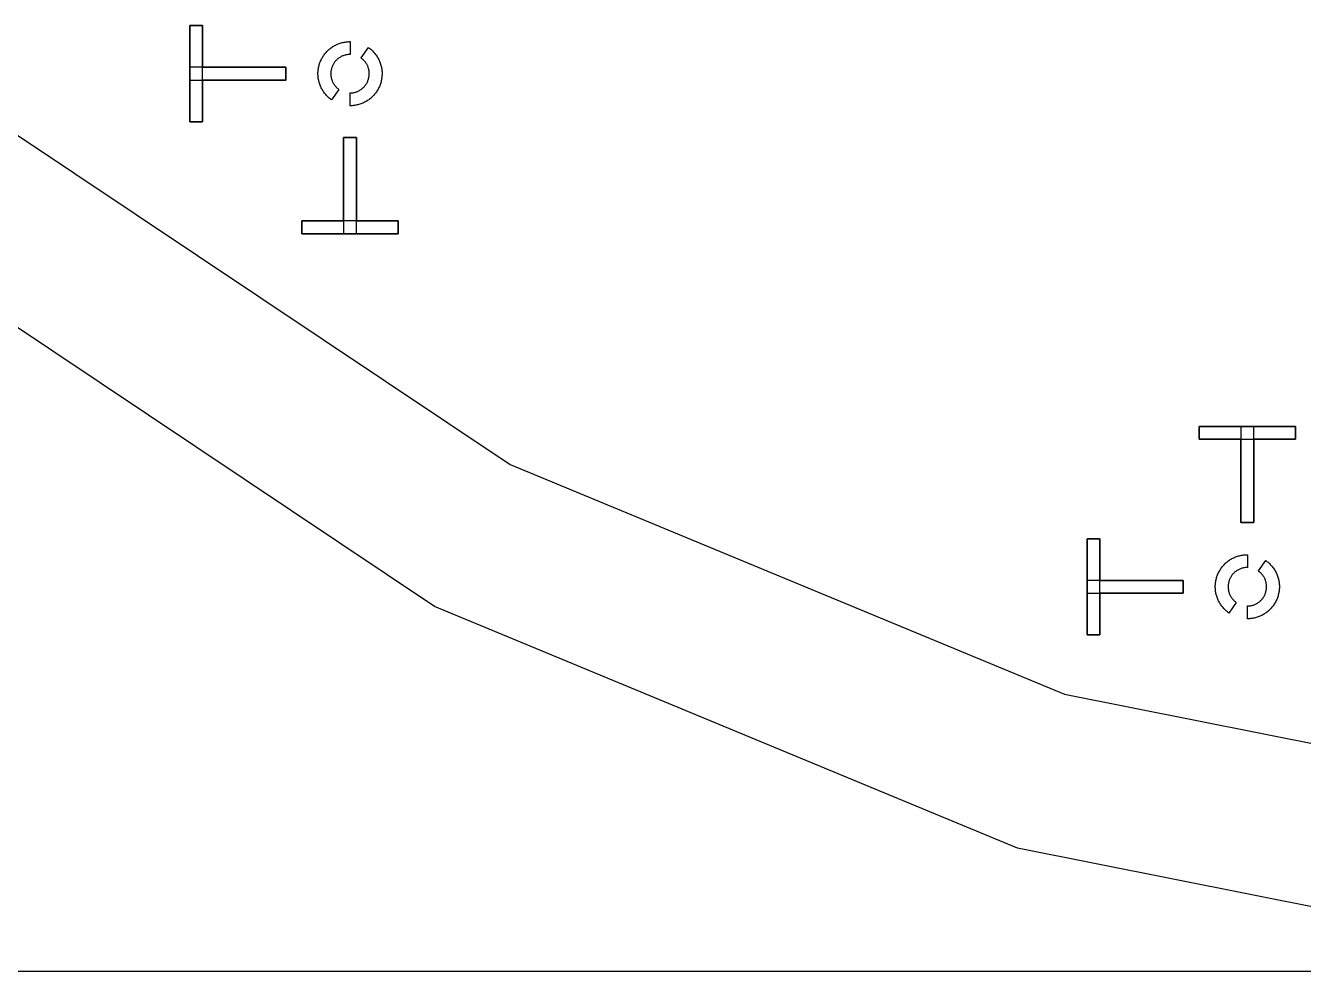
# Model space of a CAD drawing. Extents: x -17000 to 83000, y -61000 to 39000.
# Drawn here: x 2937 to 22875, y -61000 to -46251 of the extents above; entities that cross this region are included whole.
import ezdxf

# ---------------------------------------------------------------- set-up
doc = ezdxf.new("R2010")
doc.units = 0
doc.layers.add('Boundaries', color=3, linetype='CONTINUOUS')
doc.layers.add('Central Electrodes', color=2, linetype='CONTINUOUS')

# ---------------------------------------------------------------- blocks, each defined once
blk = doc.blocks.new('Half_moon_alignment1')
at = {"layer": 'Central Electrodes'}
for points in [[(-286.79, -409.58), (-299.5, -400.5), (-311.75, -391), (-324, -381), (-335.75, -370.75), (-347, -360), (-358, -349), (-368.75, -337.5), (-379.25, -326), (-389.25, -314), (-398.75, -301.5), (-408, -289), (-417, -276), (-425.25, -263), (-433.25, -249.5), (-441, -236), (-448, -222), (-454.75, -208), (-461, -193.5), (-466.75, -179), (-472.25, -164.5), (-477.25, -149.5), (-481.5, -134.5), (-485.5, -119.5), (-489, -104.25), (-492, -89), (-494.5, -73.5), (-496.75, -58), (-498.25, -42.5), (-499.25, -27), (-500, -11.25), (-500, 4.25), (-499.75, 20), (-498.75, 35.5), (-497.5, 51), (-495.5, 66.5), (-493.25, 82), (-490.5, 97.5), (-487.25, 112.75), (-483.5, 127.75), (-479.25, 143), (-474.5, 157.75), (-469.25, 172.5), (-463.75, 187), (-457.75, 201.5), (-451, 215.75), (-444.25, 229.75), (-436.75, 243.5), (-429, 257), (-420.75, 270.25), (-412, 283.25), (-403, 296), (-393.5, 308.5), (-383.75, 320.5), (-373.5, 332.5), (-363, 344), (-352, 355), (-340.75, 366), (-329.25, 376.5), (-317.25, 386.5), (-305, 396.25), (-292.5, 405.5), (-279.75, 414.5), (-266.5, 423), (-253.25, 431.25), (-239.75, 438.75), (-225.75, 446), (-211.75, 453), (-197.5, 459.25), (-183, 465.25), (-168.5, 470.75), (-153.75, 475.75), (-138.75, 480.5), (-123.75, 484.5), (-108.5, 488), (-93.25, 491.25), (-77.75, 494), (-62.25, 496.25), (-46.75, 497.75), (-31.25, 499), (-15.5, 499.75), (0, 500), (0, 300), (-12, 299.75), (-24, 299), (-36, 297.75), (-48, 296.25), (-59.75, 294), (-71.5, 291.25), (-83.25, 288.25), (-94.75, 284.75), (-106.25, 280.75), (-117.25, 276.25), (-128.25, 271.25), (-139, 265.75), (-149.75, 260), (-160, 253.75), (-170, 247.25), (-179.75, 240.25), (-189.25, 232.75), (-198.5, 225), (-207.5, 216.75), (-216, 208.25), (-224.25, 199.5), (-232, 190.25), (-239.5, 180.75), (-246.5, 171), (-253.25, 161), (-259.5, 150.75), (-265.25, 140.25), (-270.75, 129.5), (-275.75, 118.5), (-280.25, 107.25), (-284.25, 96), (-288, 84.5), (-291, 72.75), (-293.75, 61), (-296, 49.25), (-297.75, 37.25), (-299, 25.25), (-299.75, 13.25), (-300, 1.25), (-299.75, -10.75), (-299.25, -22.75), (-298, -34.75), (-296.25, -46.75), (-294.25, -58.75), (-291.75, -70.5), (-288.5, -82), (-285, -93.5), (-281, -105), (-276.75, -116.25), (-271.75, -127.25), (-266.5, -138), (-260.75, -148.5), (-254.5, -159), (-248, -169), (-241, -178.75), (-233.5, -188.25), (-225.75, -197.5), (-217.75, -206.5), (-209.25, -215), (-200.5, -223.25), (-191.25, -231.25), (-181.75, -238.75), (-172.07, -245.75)], [(0, -500), (0, -300), (12, -299.75), (24, -299), (36, -297.75), (48, -296.25), (59.75, -294), (71.5, -291.25), (83.25, -288.25), (94.75, -284.75), (106.25, -280.75), (117.25, -276.25), (128.25, -271.25), (139, -265.75), (149.75, -260), (160, -253.75), (170, -247.25), (179.75, -240.25), (189.25, -232.75), (198.5, -225), (207.5, -216.75), (216, -208.25), (224.25, -199.5), (232, -190.25), (239.5, -180.75), (246.5, -171), (253.25, -161), (259.5, -150.75), (265.25, -140.25), (270.75, -129.5), (275.75, -118.5), (280.25, -107.25), (284.25, -96), (288, -84.5), (291, -72.75), (293.75, -61), (296, -49.25), (297.75, -37.25), (299, -25.25), (299.75, -13.25), (300, -1.25), (299.75, 10.75), (299.25, 22.75), (298, 34.75), (296.25, 46.75), (294.25, 58.75), (291.75, 70.5), (288.5, 82), (285, 93.5), (281, 105), (276.75, 116.25), (271.75, 127.25), (266.5, 138), (260.75, 148.5), (254.5, 159), (248, 169), (241, 178.75), (233.5, 188.25), (225.75, 197.5), (217.75, 206.5), (209.25, 215), (200.5, 223.25), (191.25, 231.25), (181.75, 238.75), (172.07, 245.75), (286.79, 409.58), (299.5, 400.5), (311.75, 391), (324, 381), (335.75, 370.75), (347, 360), (358, 349), (368.75, 337.5), (379.25, 326), (389.25, 314), (398.75, 301.5), (408, 289), (417, 276), (425.25, 263), (433.25, 249.5), (441, 236), (448, 222), (454.75, 208), (461, 193.5), (466.75, 179), (472.25, 164.5), (477.25, 149.5), (481.5, 134.5), (485.5, 119.5), (489, 104.25), (492, 89), (494.5, 73.5), (496.75, 58), (498.25, 42.5), (499.25, 27), (500, 11.25), (500, -4.25), (499.75, -20), (498.75, -35.5), (497.5, -51), (495.5, -66.5), (493.25, -82), (490.5, -97.5), (487.25, -112.75), (483.5, -127.75), (479.25, -143), (474.5, -157.75), (469.25, -172.5), (463.75, -187), (457.75, -201.5), (451, -215.75), (444.25, -229.75), (436.75, -243.5), (429, -257), (420.75, -270.25), (412, -283.25), (403, -296), (393.5, -308.5), (383.75, -320.5), (373.5, -332.5), (363, -344), (352, -355), (340.75, -366), (329.25, -376.5), (317.25, -386.5), (305, -396.25), (292.5, -405.5), (279.75, -414.5), (266.5, -423), (253.25, -431.25), (239.75, -438.75), (225.75, -446), (211.75, -453), (197.5, -459.25), (183, -465.25), (168.5, -470.75), (153.75, -475.75), (138.75, -480.5), (123.75, -484.5), (108.5, -488), (93.25, -491.25), (77.75, -494), (62.25, -496.25), (46.75, -497.75), (31.25, -499), (15.5, -499.75)]]:
    blk.add_lwpolyline(points, close=True, dxfattribs=at)

msp = doc.modelspace()

# ---------------------------------------------------------------- linework, layer by layer
at = {"layer": 'Boundaries'}
msp.add_lwpolyline([(-17000, -61000), (-17000, 39000), (83000, 39000), (83000, -61000)], close=True, dxfattribs=at)
at = {"layer": 'Central Electrodes'}
for points in [[(47584.462, -59078.528), (37924.57, -61000), (28075.43, -61000), (18415.538, -59078.528), (9316.119, -55309.425), (1126.858, -49837.536), (-5837.536, -42873.142), (-11309.425, -34683.881), (-15078.528, -25584.462), (-17000, -15924.57), (-17000, -6075.43)], [(-14500, -6321.658), (-14500, -15678.342), (-12674.602, -24855.239), (-9093.954, -33499.687), (-3895.659, -41279.485), (2720.515, -47895.659), (10500.313, -53093.954), (19144.761, -56674.602), (28321.658, -58500), (37678.342, -58500), (46855.239, -56674.602)], [(5499.865, -46251.916), (5499.865, -47751.916)], [(5699.865, -46251.916), (5499.865, -46251.916)], [(5699.865, -47751.916), (5699.865, -46251.916)], [(5499.865, -46901.916), (5499.865, -47101.916)], [(6999.865, -46901.916), (5499.865, -46901.916)], [(6999.865, -47101.916), (6999.865, -46901.916)], [(5499.865, -47101.916), (6999.865, -47101.916)], [(5499.865, -47751.916), (5699.865, -47751.916)], [(8099.137, -47998.084), (7899.137, -47998.084)], [(7899.137, -47998.084), (7899.137, -49498.084)], [(8099.137, -49498.084), (8099.137, -47998.084)], [(8749.137, -49298.084), (7249.137, -49298.084)], [(7249.137, -49298.084), (7249.137, -49498.084)], [(8749.137, -49498.084), (8749.137, -49298.084)], [(7249.137, -49498.084), (8749.137, -49498.084)], [(7899.137, -49498.084), (8099.137, -49498.084)], [(22749.865, -52501.916), (21249.865, -52501.916)], [(21249.865, -52501.916), (21249.865, -52701.916)], [(21899.865, -52501.916), (21899.865, -54001.916)], [(22099.865, -52501.916), (21899.865, -52501.916)], [(22099.865, -54001.916), (22099.865, -52501.916)], [(22749.865, -52701.916), (22749.865, -52501.916)], [(21249.865, -52701.916), (22749.865, -52701.916)], [(21899.865, -54001.916), (22099.865, -54001.916)], [(19699.865, -54251.916), (19499.865, -54251.916)], [(19499.865, -54251.916), (19499.865, -55751.916)], [(19699.865, -55751.916), (19699.865, -54251.916)], [(19499.865, -54901.916), (19499.865, -55101.916)], [(20999.865, -54901.916), (19499.865, -54901.916)], [(20999.865, -55101.916), (20999.865, -54901.916)], [(19499.865, -55101.916), (20999.865, -55101.916)], [(19499.865, -55751.916), (19699.865, -55751.916)]]:
    msp.add_lwpolyline(points, dxfattribs=at)
for points in [[(5499.865, -47751.916), (5499.865, -46251.916), (5699.865, -46251.916), (5699.865, -46901.916), (6999.865, -46901.916), (6999.865, -47101.916), (5699.865, -47101.916), (5699.865, -47751.916)], [(7249.137, -49498.084), (7249.137, -49298.084), (7899.137, -49298.084), (7899.137, -47998.084), (8099.137, -47998.084), (8099.137, -49298.084), (8749.137, -49298.084), (8749.137, -49498.084)], [(21899.865, -54001.916), (21899.865, -52701.916), (21249.865, -52701.916), (21249.865, -52501.916), (22749.865, -52501.916), (22749.865, -52701.916), (22099.865, -52701.916), (22099.865, -54001.916)], [(19499.865, -55751.916), (19499.865, -54251.916), (19699.865, -54251.916), (19699.865, -54901.916), (20999.865, -54901.916), (20999.865, -55101.916), (19699.865, -55101.916), (19699.865, -55751.916)]]:
    msp.add_lwpolyline(points, close=True, dxfattribs=at)

# ---------------------------------------------------------------- block references
for p in [(7999.594, -47001.466), (21999.594, -55001.466)]:
    msp.add_blockref('Half_moon_alignment1', p)

doc.saveas('drawing.dxf')
